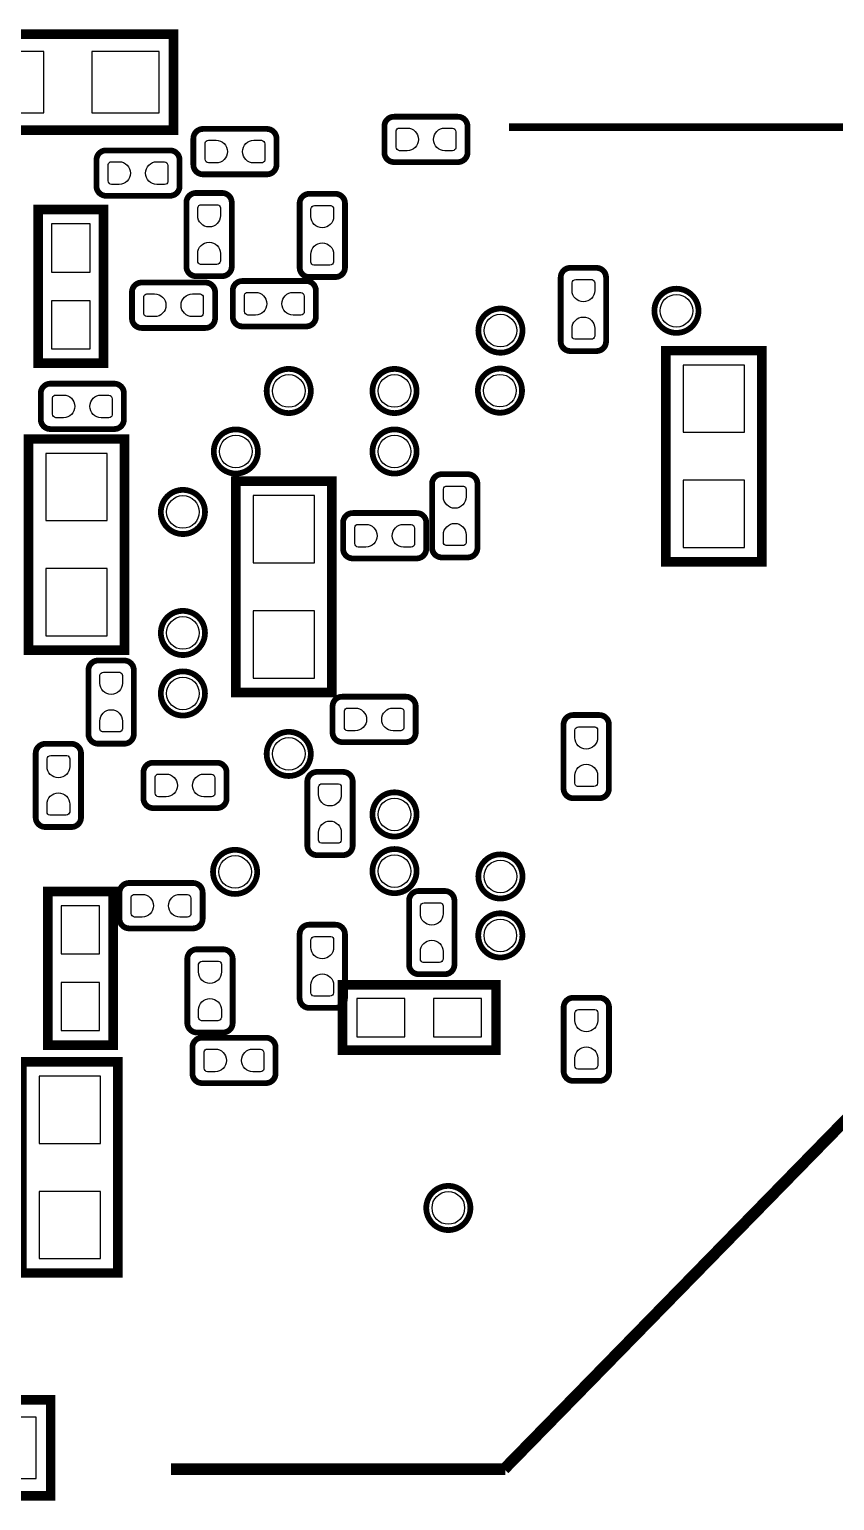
# Model space of a CAD drawing. Extents: x 6 to 176, y -11 to 159.
# Drawn here: x 110.77 to 121.42, y 96.63 to 116.09 of the extents above; entities that cross this region are included whole.
import ezdxf

# ---------------------------------------------------------------- set-up
doc = ezdxf.new("R2010")
doc.units = 0
for name, color, linetype in [('BG_SILKSCREEN_BOTTOM', 122, 'CONTINUOUS'), ('PG_NEW_SLIK-BOT', 231, 'CONTINUOUS'), ('PG_SILKSCREEN_BOTTOM', 122, 'CONTINUOUS'), ('PIN_BOTTOM', 12, 'CONTINUOUS')]:
    doc.layers.add(name, color=color, linetype=linetype)

msp = doc.modelspace()

# ---------------------------------------------------------------- linework, layer by layer
at = {"layer": 'BG_SILKSCREEN_BOTTOM', "const_width": 0.1524}
for points in [[(124.4092, 104.5718), (117.050058, 97.051114)], [(112.642904, 97.05086), (117.064536, 97.05086)]]:
    msp.add_lwpolyline(points, dxfattribs=at)
at = {"layer": 'PG_NEW_SLIK-BOT'}
for points, const_width in [([(112.6744, 116.0272), (109.8804, 116.0272), (109.8804, 114.7572), (112.6744, 114.7572), (112.6744, 116.0272)], 0.127), ([(113.91011, 114.774472), (113.064036, 114.774472)], 0.0762), ([(115.46459, 114.80927), (115.46459, 114.463068)], 0.0762), ([(116.437664, 114.93627), (115.59159, 114.93627)], 0.0762), ([(116.564664, 114.463068), (116.564664, 114.80927)], 0.0762), ([(112.937036, 114.647472), (112.937036, 114.30127)], 0.0762), ([(114.03711, 114.30127), (114.03711, 114.647472)], 0.0762), ([(112.627918, 114.490754), (111.781844, 114.490754)], 0.0762), ([(111.654844, 114.363754), (111.654844, 114.017552)], 0.0762), ([(112.754918, 114.017552), (112.754918, 114.363754)], 0.0762), ([(113.064036, 114.17427), (113.91011, 114.17427)], 0.0762), ([(115.59159, 114.336068), (116.437664, 114.336068)], 0.0762), ([(111.781844, 113.890552), (112.627918, 113.890552)], 0.0762), ([(112.84458, 113.800636), (112.84458, 112.954562)], 0.0762), ([(113.317782, 113.927636), (112.97158, 113.927636)], 0.0762), ([(113.444782, 112.954562), (113.444782, 113.800636)], 0.0762), ([(114.34318, 113.789206), (114.34318, 112.943132)], 0.0762), ([(114.816382, 113.916206), (114.47018, 113.916206)], 0.0762), ([(114.943382, 112.943132), (114.943382, 113.789206)], 0.0762), ([(110.883954, 113.707926), (110.883954, 111.675926), (111.747554, 111.675926), (111.747554, 113.707926), (110.883954, 113.707926)], 0.127), ([(112.97158, 112.827562), (113.317782, 112.827562)], 0.0762), ([(114.47018, 112.816132), (114.816382, 112.816132)], 0.0762), ([(117.79758, 112.810036), (117.79758, 111.963962)], 0.0762), ([(118.270782, 112.937036), (117.92458, 112.937036)], 0.0762), ([(118.397782, 111.963962), (118.397782, 112.810036)], 0.0762), ([(112.12449, 112.615726), (112.12449, 112.269524)], 0.0762), ([(113.097564, 112.742726), (112.25149, 112.742726)], 0.0762), ([(113.224564, 112.269524), (113.224564, 112.615726)], 0.0762), ([(113.45799, 112.6363), (113.45799, 112.290098)], 0.0762), ([(114.431064, 112.7633), (113.58499, 112.7633)], 0.0762), ([(114.558064, 112.290098), (114.558064, 112.6363)], 0.0762), ([(112.25149, 112.142524), (113.097564, 112.142524)], 0.0762), ([(113.58499, 112.163098), (114.431064, 112.163098)], 0.0762), ([(117.92458, 111.836962), (118.270782, 111.836962)], 0.0762), ([(120.459754, 109.048296), (120.459754, 111.842296), (119.189754, 111.842296), (119.189754, 109.048296), (120.459754, 109.048296)], 0.127), ([(110.91799, 111.27867), (110.91799, 110.932468)], 0.0762), ([(111.891064, 111.40567), (111.04499, 111.40567)], 0.0762), ([(112.018064, 110.932468), (112.018064, 111.27867)], 0.0762), ([(110.756954, 110.673896), (110.756954, 107.879896), (112.026954, 107.879896), (112.026954, 110.673896), (110.756954, 110.673896)], 0.127), ([(111.04499, 110.805468), (111.891064, 110.805468)], 0.0762), ([(113.500154, 110.115096), (113.500154, 107.321096), (114.770154, 107.321096), (114.770154, 110.115096), (113.500154, 110.115096)], 0.127), ([(116.568728, 110.20806), (116.222526, 110.20806)], 0.0762), ([(116.095526, 110.08106), (116.095526, 109.234986)], 0.0762), ([(116.695728, 109.234986), (116.695728, 110.08106)], 0.0762), ([(114.91849, 109.567726), (114.91849, 109.221524)], 0.0762), ([(115.891564, 109.694726), (115.04549, 109.694726)], 0.0762), ([(116.018564, 109.221524), (116.018564, 109.567726)], 0.0762), ([(115.04549, 109.094524), (115.891564, 109.094524)], 0.0762), ([(116.222526, 109.107986), (116.568728, 109.107986)], 0.0762), ([(111.548926, 107.61726), (111.548926, 106.771186)], 0.0762), ([(112.022128, 107.74426), (111.675926, 107.74426)], 0.0762), ([(112.149128, 106.771186), (112.149128, 107.61726)], 0.0762), ([(115.752118, 107.265724), (114.906044, 107.265724)], 0.0762), ([(114.779044, 107.138724), (114.779044, 106.792522)], 0.0762), ([(115.879118, 106.792522), (115.879118, 107.138724)], 0.0762), ([(118.308628, 107.023408), (117.962426, 107.023408)], 0.0762), ([(117.835426, 106.896408), (117.835426, 106.050334)], 0.0762), ([(118.435628, 106.050334), (118.435628, 106.896408)], 0.0762), ([(111.323628, 106.642408), (110.977426, 106.642408)], 0.0762), ([(111.675926, 106.644186), (112.022128, 106.644186)], 0.0762), ([(114.906044, 106.665522), (115.752118, 106.665522)], 0.0762), ([(110.850426, 106.515408), (110.850426, 105.669334)], 0.0762), ([(111.450628, 105.669334), (111.450628, 106.515408)], 0.0762), ([(113.249964, 106.392726), (112.40389, 106.392726)], 0.0762), ([(112.27689, 106.265726), (112.27689, 105.919524)], 0.0762), ([(113.376964, 105.919524), (113.376964, 106.265726)], 0.0762), ([(114.917982, 106.270806), (114.57178, 106.270806)], 0.0762), ([(114.44478, 106.143806), (114.44478, 105.297732)], 0.0762), ([(115.044982, 105.297732), (115.044982, 106.143806)], 0.0762), ([(117.962426, 105.923334), (118.308628, 105.923334)], 0.0762), ([(112.40389, 105.792524), (113.249964, 105.792524)], 0.0762), ([(110.977426, 105.542334), (111.323628, 105.542334)], 0.0762), ([(114.57178, 105.170732), (114.917982, 105.170732)], 0.0762), ([(111.874554, 102.658926), (111.874554, 104.690926), (111.010954, 104.690926), (111.010954, 102.658926), (111.874554, 102.658926)], 0.127), ([(111.959644, 104.674924), (111.959644, 104.328722)], 0.0762), ([(112.932718, 104.801924), (112.086644, 104.801924)], 0.0762), ([(113.059718, 104.328722), (113.059718, 104.674924)], 0.0762), ([(116.264182, 104.696006), (115.91798, 104.696006)], 0.0762), ([(115.79098, 104.569006), (115.79098, 103.722932)], 0.0762), ([(116.391182, 103.722932), (116.391182, 104.569006)], 0.0762), ([(114.816128, 104.25049), (114.469926, 104.25049)], 0.0762), ([(112.086644, 104.201722), (112.932718, 104.201722)], 0.0762), ([(114.342926, 104.12349), (114.342926, 103.277416)], 0.0762), ([(114.943128, 103.277416), (114.943128, 104.12349)], 0.0762), ([(113.329974, 103.924862), (112.983772, 103.924862)], 0.0762), ([(112.856772, 103.797862), (112.856772, 102.951788)], 0.0762), ([(113.456974, 102.951788), (113.456974, 103.797862)], 0.0762), ([(116.9416, 103.4542), (114.9096, 103.4542), (114.9096, 102.5906), (116.9416, 102.5906), (116.9416, 103.4542)], 0.127), ([(115.91798, 103.595932), (116.264182, 103.595932)], 0.0762), ([(118.309898, 103.284528), (117.963696, 103.284528)], 0.0762), ([(114.469926, 103.150416), (114.816128, 103.150416)], 0.0762), ([(117.836696, 103.157528), (117.836696, 102.311454)], 0.0762), ([(118.436898, 102.311454), (118.436898, 103.157528)], 0.0762), ([(112.983772, 102.824788), (113.329974, 102.824788)], 0.0762), ([(113.897664, 102.7557), (113.05159, 102.7557)], 0.0762), ([(112.92459, 102.6287), (112.92459, 102.282498)], 0.0762), ([(114.024664, 102.282498), (114.024664, 102.6287)], 0.0762), ([(110.6678, 102.4382), (110.6678, 99.6442), (111.9378, 99.6442), (111.9378, 102.4382), (110.6678, 102.4382)], 0.127), ([(113.05159, 102.155498), (113.897664, 102.155498)], 0.0762), ([(117.963696, 102.184454), (118.309898, 102.184454)], 0.0762), ([(111.0488, 97.9678), (108.2548, 97.9678), (108.2548, 96.6978), (111.0488, 96.6978), (111.0488, 97.9678)], 0.127)]:
    msp.add_lwpolyline(points, dxfattribs=dict(at, const_width=const_width))
at = {"layer": 'PG_NEW_SLIK-BOT', "const_width": 0.0762}
for points in [[(113.064036, 114.774472, 0.414214), (112.937036, 114.647472)], [(114.03711, 114.647472, 0.414214), (113.91011, 114.774472)], [(115.59159, 114.93627, 0.414214), (115.46459, 114.80927)], [(116.564664, 114.80927, 0.414214), (116.437664, 114.93627)], [(111.781844, 114.490754, 0.414214), (111.654844, 114.363754)], [(112.754918, 114.363754, 0.414214), (112.627918, 114.490754)], [(115.46459, 114.463068, 0.414214), (115.59159, 114.336068)], [(116.437664, 114.336068, 0.414214), (116.564664, 114.463068)], [(112.937036, 114.30127, 0.414214), (113.064036, 114.17427)], [(113.91011, 114.17427, 0.414214), (114.03711, 114.30127)], [(111.654844, 114.017552, 0.414214), (111.781844, 113.890552)], [(112.627918, 113.890552, 0.414214), (112.754918, 114.017552)], [(112.97158, 113.927636, 0.414214), (112.84458, 113.800636)], [(113.444782, 113.800636, 0.414214), (113.317782, 113.927636)], [(114.47018, 113.916206, 0.414214), (114.34318, 113.789206)], [(114.943382, 113.789206, 0.414214), (114.816382, 113.916206)], [(112.84458, 112.954562, 0.414214), (112.97158, 112.827562)], [(113.317782, 112.827562, 0.414214), (113.444782, 112.954562)], [(114.34318, 112.943132, 0.414214), (114.47018, 112.816132)], [(114.816382, 112.816132, 0.414214), (114.943382, 112.943132)], [(117.92458, 112.937036, 0.414214), (117.79758, 112.810036)], [(118.397782, 112.810036, 0.414214), (118.270782, 112.937036)], [(112.25149, 112.742726, 0.414214), (112.12449, 112.615726)], [(113.224564, 112.615726, 0.414214), (113.097564, 112.742726)], [(113.58499, 112.7633, 0.414214), (113.45799, 112.6363)], [(114.558064, 112.6363, 0.414214), (114.431064, 112.7633)], [(119.6213, 112.3696, 1), (119.0371, 112.3696, 1), (119.6213, 112.3696)], [(112.12449, 112.269524, 0.414214), (112.25149, 112.142524)], [(113.097564, 112.142524, 0.414214), (113.224564, 112.269524)], [(113.45799, 112.290098, 0.414214), (113.58499, 112.163098)], [(114.431064, 112.163098, 0.414214), (114.558064, 112.290098)], [(117.292374, 112.107218, 1), (116.708174, 112.107218, 1), (117.292374, 112.107218)], [(117.79758, 111.963962, 0.414214), (117.92458, 111.836962)], [(118.270782, 111.836962, 0.414214), (118.397782, 111.963962)], [(114.491008, 111.308896, 1), (113.906808, 111.308896, 1), (114.491008, 111.308896)], [(115.890802, 111.308896, 1), (115.306602, 111.308896, 1), (115.890802, 111.308896)], [(117.286024, 111.313214, 1), (116.701824, 111.313214, 1), (117.286024, 111.313214)], [(111.04499, 111.40567, 0.414214), (110.91799, 111.27867)], [(112.018064, 111.27867, 0.414214), (111.891064, 111.40567)], [(110.91799, 110.932468, 0.414214), (111.04499, 110.805468)], [(111.891064, 110.805468, 0.414214), (112.018064, 110.932468)], [(113.790984, 110.50905, 1), (113.206784, 110.50905, 1), (113.790984, 110.50905)], [(115.890802, 110.508796, 1), (115.306602, 110.508796, 1), (115.890802, 110.508796)], [(116.222526, 110.20806, 0.414214), (116.095526, 110.08106)], [(116.695728, 110.08106, 0.414214), (116.568728, 110.20806)], [(113.09096, 109.70895, 1), (112.50676, 109.70895, 1), (113.09096, 109.70895)], [(115.04549, 109.694726, 0.414214), (114.91849, 109.567726)], [(116.018564, 109.567726, 0.414214), (115.891564, 109.694726)], [(114.91849, 109.221524, 0.414214), (115.04549, 109.094524)], [(115.891564, 109.094524, 0.414214), (116.018564, 109.221524)], [(116.095526, 109.234986, 0.414214), (116.222526, 109.107986)], [(116.568728, 109.107986, 0.414214), (116.695728, 109.234986)], [(113.090706, 108.10875, 1), (112.506506, 108.10875, 1), (113.090706, 108.10875)], [(111.675926, 107.74426, 0.414214), (111.548926, 107.61726)], [(112.149128, 107.61726, 0.414214), (112.022128, 107.74426)], [(113.090706, 107.30865, 1), (112.506506, 107.30865, 1), (113.090706, 107.30865)], [(114.906044, 107.265724, 0.414214), (114.779044, 107.138724)], [(115.879118, 107.138724, 0.414214), (115.752118, 107.265724)], [(117.962426, 107.023408, 0.414214), (117.835426, 106.896408)], [(118.435628, 106.896408, 0.414214), (118.308628, 107.023408)], [(114.491008, 106.509058, 1), (113.906808, 106.509058, 1), (114.491008, 106.509058)], [(114.779044, 106.792522, 0.414214), (114.906044, 106.665522)], [(115.752118, 106.665522, 0.414214), (115.879118, 106.792522)], [(110.977426, 106.642408, 0.414214), (110.850426, 106.515408)], [(111.450628, 106.515408, 0.414214), (111.323628, 106.642408)], [(111.548926, 106.771186, 0.414214), (111.675926, 106.644186)], [(112.022128, 106.644186, 0.414214), (112.149128, 106.771186)], [(112.40389, 106.392726, 0.414214), (112.27689, 106.265726)], [(113.376964, 106.265726, 0.414214), (113.249964, 106.392726)], [(114.57178, 106.270806, 0.414214), (114.44478, 106.143806)], [(115.044982, 106.143806, 0.414214), (114.917982, 106.270806)], [(115.890802, 105.708958, 1), (115.306602, 105.708958, 1), (115.890802, 105.708958)], [(117.835426, 106.050334, 0.414214), (117.962426, 105.923334)], [(118.308628, 105.923334, 0.414214), (118.435628, 106.050334)], [(112.27689, 105.919524, 0.414214), (112.40389, 105.792524)], [(113.249964, 105.792524, 0.414214), (113.376964, 105.919524)], [(110.850426, 105.669334, 0.414214), (110.977426, 105.542334)], [(111.323628, 105.542334, 0.414214), (111.450628, 105.669334)], [(113.781078, 104.94899, 1), (113.196878, 104.94899, 1), (113.781078, 104.94899)], [(114.44478, 105.297732, 0.414214), (114.57178, 105.170732)], [(114.917982, 105.170732, 0.414214), (115.044982, 105.297732)], [(115.890802, 104.95915, 1), (115.306602, 104.95915, 1), (115.890802, 104.95915)], [(117.29212, 104.888538, 1), (116.70792, 104.888538, 1), (117.29212, 104.888538)], [(112.086644, 104.801924, 0.414214), (111.959644, 104.674924)], [(113.059718, 104.674924, 0.414214), (112.932718, 104.801924)], [(115.91798, 104.696006, 0.414214), (115.79098, 104.569006)], [(116.391182, 104.569006, 0.414214), (116.264182, 104.696006)], [(111.959644, 104.328722, 0.414214), (112.086644, 104.201722)], [(112.932718, 104.201722, 0.414214), (113.059718, 104.328722)], [(114.469926, 104.25049, 0.414214), (114.342926, 104.12349)], [(114.943128, 104.12349, 0.414214), (114.816128, 104.25049)], [(117.29085, 104.109012, 1), (116.70665, 104.109012, 1), (117.29085, 104.109012)], [(112.983772, 103.924862, 0.414214), (112.856772, 103.797862)], [(113.456974, 103.797862, 0.414214), (113.329974, 103.924862)], [(115.79098, 103.722932, 0.414214), (115.91798, 103.595932)], [(116.264182, 103.595932, 0.414214), (116.391182, 103.722932)], [(114.342926, 103.277416, 0.414214), (114.469926, 103.150416)], [(114.816128, 103.150416, 0.414214), (114.943128, 103.277416)], [(117.963696, 103.284528, 0.414214), (117.836696, 103.157528)], [(118.436898, 103.157528, 0.414214), (118.309898, 103.284528)], [(112.856772, 102.951788, 0.414214), (112.983772, 102.824788)], [(113.329974, 102.824788, 0.414214), (113.456974, 102.951788)], [(113.05159, 102.7557, 0.414214), (112.92459, 102.6287)], [(114.024664, 102.6287, 0.414214), (113.897664, 102.7557)], [(117.836696, 102.311454, 0.414214), (117.963696, 102.184454)], [(118.309898, 102.184454, 0.414214), (118.436898, 102.311454)], [(112.92459, 102.282498, 0.414214), (113.05159, 102.155498)], [(113.897664, 102.155498, 0.414214), (114.024664, 102.282498)], [(116.602764, 100.50399, 1), (116.018564, 100.50399, 1), (116.602764, 100.50399)]]:
    msp.add_lwpolyline(points, format="xyb", dxfattribs=at)
at = {"layer": 'PG_SILKSCREEN_BOTTOM', "const_width": 0.100076}
msp.add_lwpolyline([(129.655316, 114.798856), (117.114828, 114.798856)], dxfattribs=at)
at = {"layer": 'PIN_BOTTOM'}
for points in [[(110.9599, 114.9858), (110.9599, 115.7986), (110.0709, 115.7986), (110.0709, 114.9858)], [(112.4839, 114.9858), (112.4839, 115.7986), (111.5949, 115.7986), (111.5949, 114.9858)], [(111.569754, 112.882426), (111.569754, 113.517426), (111.061754, 113.517426), (111.061754, 112.882426)], [(111.569754, 111.866426), (111.569754, 112.501426), (111.061754, 112.501426), (111.061754, 111.866426)], [(119.418354, 110.762796), (120.231154, 110.762796), (120.231154, 111.651796), (119.418354, 111.651796)], [(111.798354, 110.483396), (110.985554, 110.483396), (110.985554, 109.594396), (111.798354, 109.594396)], [(119.418354, 109.238796), (120.231154, 109.238796), (120.231154, 110.127796), (119.418354, 110.127796)], [(114.541554, 109.924596), (113.728754, 109.924596), (113.728754, 109.035596), (114.541554, 109.035596)], [(111.798354, 108.959396), (110.985554, 108.959396), (110.985554, 108.070396), (111.798354, 108.070396)], [(114.541554, 108.400596), (113.728754, 108.400596), (113.728754, 107.511596), (114.541554, 107.511596)], [(111.188754, 104.500426), (111.188754, 103.865426), (111.696754, 103.865426), (111.696754, 104.500426)], [(111.188754, 103.484426), (111.188754, 102.849426), (111.696754, 102.849426), (111.696754, 103.484426)], [(115.1001, 102.7684), (115.7351, 102.7684), (115.7351, 103.2764), (115.1001, 103.2764)], [(116.1161, 102.7684), (116.7511, 102.7684), (116.7511, 103.2764), (116.1161, 103.2764)], [(111.7092, 102.2477), (110.8964, 102.2477), (110.8964, 101.3587), (111.7092, 101.3587)], [(111.7092, 100.7237), (110.8964, 100.7237), (110.8964, 99.8347), (111.7092, 99.8347)], [(110.8583, 96.9264), (110.8583, 97.7392), (109.9693, 97.7392), (109.9693, 96.9264)]]:
    msp.add_lwpolyline(points, close=True, dxfattribs=at)
for points in [[(113.23701, 114.324384), (113.13541, 114.324384, -0.375524), (113.092992, 114.372898), (113.092992, 114.588798, -0.365699), (113.13541, 114.624612), (113.23701, 114.624612, -0.999521)], [(113.73739, 114.624612), (113.83899, 114.624612, -0.375524), (113.881408, 114.576098), (113.881408, 114.360198, -0.365699), (113.83899, 114.324384), (113.73739, 114.324384, -0.999521)], [(115.764564, 114.486182), (115.662964, 114.486182, -0.375524), (115.620546, 114.534696), (115.620546, 114.750596, -0.365699), (115.662964, 114.78641), (115.764564, 114.78641, -0.999521)], [(116.264944, 114.78641), (116.366544, 114.78641, -0.375524), (116.408962, 114.737896), (116.408962, 114.521996, -0.365699), (116.366544, 114.486182), (116.264944, 114.486182, -0.999521)], [(111.954564, 114.040412), (111.852964, 114.040412, -0.375524), (111.810546, 114.088926), (111.810546, 114.304826, -0.365699), (111.852964, 114.34064), (111.954564, 114.34064, -0.999521)], [(112.454944, 114.34064), (112.556544, 114.34064, -0.375524), (112.598962, 114.292126), (112.598962, 114.076226, -0.365699), (112.556544, 114.040412), (112.454944, 114.040412, -0.999521)], [(112.99444, 113.627916), (112.99444, 113.729516, -0.375524), (113.042954, 113.771934), (113.258854, 113.771934, -0.365699), (113.294668, 113.729516), (113.294668, 113.627916, -0.999521)], [(114.49304, 113.616486), (114.49304, 113.718086, -0.375524), (114.541554, 113.760504), (114.757454, 113.760504, -0.365699), (114.793268, 113.718086), (114.793268, 113.616486, -0.999521)], [(113.294668, 113.127536), (113.294668, 113.025936, -0.375524), (113.246154, 112.983518), (113.030254, 112.983518, -0.365699), (112.99444, 113.025936), (112.99444, 113.127536, -0.999521)], [(114.793268, 113.116106), (114.793268, 113.014506, -0.375524), (114.744754, 112.972088), (114.528854, 112.972088, -0.365699), (114.49304, 113.014506), (114.49304, 113.116106, -0.999521)], [(117.94744, 112.637316), (117.94744, 112.738916, -0.375524), (117.995954, 112.781334), (118.211854, 112.781334, -0.365699), (118.247668, 112.738916), (118.247668, 112.637316, -0.999521)], [(112.42421, 112.292384), (112.32261, 112.292384, -0.375524), (112.280192, 112.340898), (112.280192, 112.556798, -0.365699), (112.32261, 112.592612), (112.42421, 112.592612, -0.999521)], [(112.92459, 112.592612), (113.02619, 112.592612, -0.375524), (113.068608, 112.544098), (113.068608, 112.328198, -0.365699), (113.02619, 112.292384), (112.92459, 112.292384, -0.999521)], [(113.757964, 112.313212), (113.656364, 112.313212, -0.375524), (113.613946, 112.361726), (113.613946, 112.577626, -0.365699), (113.656364, 112.61344), (113.757964, 112.61344, -0.999521)], [(114.258344, 112.61344), (114.359944, 112.61344, -0.375524), (114.402362, 112.564926), (114.402362, 112.349026, -0.365699), (114.359944, 112.313212), (114.258344, 112.313212, -0.999521)], [(118.247668, 112.136936), (118.247668, 112.035336, -0.375524), (118.199154, 111.992918), (117.983254, 111.992918, -0.365699), (117.94744, 112.035336), (117.94744, 112.136936, -0.999521)], [(111.217964, 110.955582), (111.116364, 110.955582, -0.375524), (111.073946, 111.004096), (111.073946, 111.219996, -0.365699), (111.116364, 111.25581), (111.217964, 111.25581, -0.999521)], [(111.718344, 111.25581), (111.819944, 111.25581, -0.375524), (111.862362, 111.207296), (111.862362, 110.991396, -0.365699), (111.819944, 110.955582), (111.718344, 110.955582, -0.999521)], [(116.24564, 109.908086), (116.24564, 110.009686, -0.375524), (116.294154, 110.052104), (116.510054, 110.052104, -0.365699), (116.545868, 110.009686), (116.545868, 109.908086, -0.999521)], [(115.21821, 109.244384), (115.11661, 109.244384, -0.375524), (115.074192, 109.292898), (115.074192, 109.508798, -0.365699), (115.11661, 109.544612), (115.21821, 109.544612, -0.999521)], [(115.71859, 109.544612), (115.82019, 109.544612, -0.375524), (115.862608, 109.496098), (115.862608, 109.280198, -0.365699), (115.82019, 109.244384), (115.71859, 109.244384, -0.999521)], [(116.545868, 109.407706), (116.545868, 109.306106, -0.375524), (116.497354, 109.263688), (116.281454, 109.263688, -0.365699), (116.24564, 109.306106), (116.24564, 109.407706, -0.999521)], [(111.69904, 107.444286), (111.69904, 107.545886, -0.375524), (111.747554, 107.588304), (111.963454, 107.588304, -0.365699), (111.999268, 107.545886), (111.999268, 107.444286, -0.999521)], [(111.999268, 106.943906), (111.999268, 106.842306, -0.375524), (111.950754, 106.799888), (111.734854, 106.799888, -0.365699), (111.69904, 106.842306), (111.69904, 106.943906, -0.999521)], [(115.078764, 106.815382), (114.977164, 106.815382, -0.375524), (114.934746, 106.863896), (114.934746, 107.079796, -0.365699), (114.977164, 107.11561), (115.078764, 107.11561, -0.999521)], [(115.579144, 107.11561), (115.680744, 107.11561, -0.375524), (115.723162, 107.067096), (115.723162, 106.851196, -0.365699), (115.680744, 106.815382), (115.579144, 106.815382, -0.999521)], [(117.985286, 106.723688), (117.985286, 106.825288, -0.375524), (118.0338, 106.867706), (118.2497, 106.867706, -0.365699), (118.285514, 106.825288), (118.285514, 106.723688, -0.999521)], [(111.000286, 106.342688), (111.000286, 106.444288, -0.375524), (111.0488, 106.486706), (111.2647, 106.486706, -0.365699), (111.300514, 106.444288), (111.300514, 106.342688, -0.999521)], [(112.57661, 105.942384), (112.47501, 105.942384, -0.375524), (112.432592, 105.990898), (112.432592, 106.206798, -0.365699), (112.47501, 106.242612), (112.57661, 106.242612, -0.999521)], [(113.07699, 106.242612), (113.17859, 106.242612, -0.375524), (113.221008, 106.194098), (113.221008, 105.978198, -0.365699), (113.17859, 105.942384), (113.07699, 105.942384, -0.999521)], [(118.285514, 106.223308), (118.285514, 106.121708, -0.375524), (118.237, 106.07929), (118.0211, 106.07929, -0.365699), (117.985286, 106.121708), (117.985286, 106.223308, -0.999521)], [(114.59464, 105.971086), (114.59464, 106.072686, -0.375524), (114.643154, 106.115104), (114.859054, 106.115104, -0.365699), (114.894868, 106.072686), (114.894868, 105.971086, -0.999521)], [(111.300514, 105.842308), (111.300514, 105.740708, -0.375524), (111.252, 105.69829), (111.0361, 105.69829, -0.365699), (111.000286, 105.740708), (111.000286, 105.842308, -0.999521)], [(114.894868, 105.470706), (114.894868, 105.369106, -0.375524), (114.846354, 105.326688), (114.630454, 105.326688, -0.365699), (114.59464, 105.369106), (114.59464, 105.470706, -0.999521)], [(112.259364, 104.351582), (112.157764, 104.351582, -0.375524), (112.115346, 104.400096), (112.115346, 104.615996, -0.365699), (112.157764, 104.65181), (112.259364, 104.65181, -0.999521)], [(112.759744, 104.65181), (112.861344, 104.65181, -0.375524), (112.903762, 104.603296), (112.903762, 104.387396, -0.365699), (112.861344, 104.351582), (112.759744, 104.351582, -0.999521)], [(115.94084, 104.396286), (115.94084, 104.497886, -0.375524), (115.989354, 104.540304), (116.205254, 104.540304, -0.365699), (116.241068, 104.497886), (116.241068, 104.396286, -0.999521)], [(114.49304, 103.950516), (114.49304, 104.052116, -0.375524), (114.541554, 104.094534), (114.757454, 104.094534, -0.365699), (114.793268, 104.052116), (114.793268, 103.950516, -0.999521)], [(116.241068, 103.895906), (116.241068, 103.794306, -0.375524), (116.192554, 103.751888), (115.976654, 103.751888, -0.365699), (115.94084, 103.794306), (115.94084, 103.895906, -0.999521)], [(113.006886, 103.624888), (113.006886, 103.726488, -0.375524), (113.0554, 103.768906), (113.2713, 103.768906, -0.365699), (113.307114, 103.726488), (113.307114, 103.624888, -0.999521)], [(114.793268, 103.450136), (114.793268, 103.348536, -0.375524), (114.744754, 103.306118), (114.528854, 103.306118, -0.365699), (114.49304, 103.348536), (114.49304, 103.450136, -0.999521)], [(113.307114, 103.124508), (113.307114, 103.022908, -0.375524), (113.2586, 102.98049), (113.0427, 102.98049, -0.365699), (113.006886, 103.022908), (113.006886, 103.124508, -0.999521)], [(117.986556, 102.984808), (117.986556, 103.086408, -0.375524), (118.03507, 103.128826), (118.25097, 103.128826, -0.365699), (118.286784, 103.086408), (118.286784, 102.984808, -0.999521)], [(113.224564, 102.305612), (113.122964, 102.305612, -0.375524), (113.080546, 102.354126), (113.080546, 102.570026, -0.365699), (113.122964, 102.60584), (113.224564, 102.60584, -0.999521)], [(113.724944, 102.60584), (113.826544, 102.60584, -0.375524), (113.868962, 102.557326), (113.868962, 102.341426, -0.365699), (113.826544, 102.305612), (113.724944, 102.305612, -0.999521)], [(118.286784, 102.484428), (118.286784, 102.382828, -0.375524), (118.23827, 102.34041), (118.02237, 102.34041, -0.365699), (117.986556, 102.382828), (117.986556, 102.484428, -0.999521)]]:
    msp.add_lwpolyline(points, format="xyb", close=True, dxfattribs=at)
for centre in [(119.3292, 112.3696), (117.000274, 112.107218), (114.198908, 111.308896), (115.598702, 111.308896), (116.993924, 111.313214), (113.498884, 110.50905), (115.598702, 110.508796), (112.79886, 109.70895), (112.798606, 108.10875), (112.798606, 107.30865), (114.198908, 106.509058), (115.598702, 105.708958), (113.488978, 104.94899), (115.598702, 104.95915), (117.00002, 104.888538), (116.99875, 104.109012), (116.310664, 100.50399)]:
    msp.add_circle(centre, 0.2159, dxfattribs=at)

doc.saveas('drawing.dxf')
